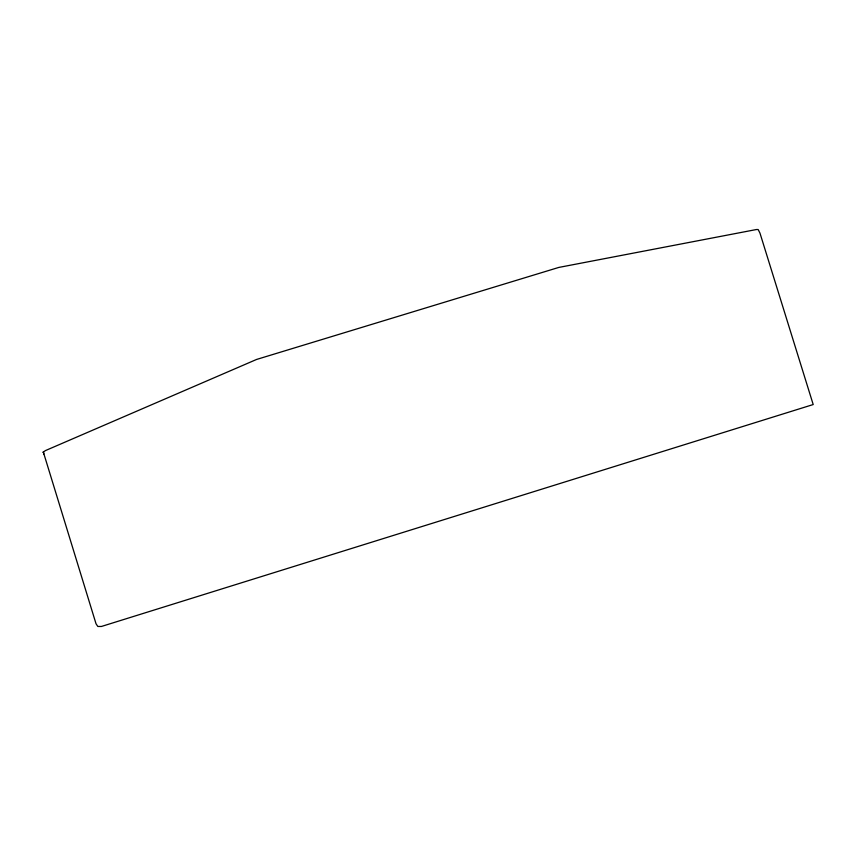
<?xml version="1.0" encoding="UTF-8"?>
<svg xmlns="http://www.w3.org/2000/svg" width="856" height="856" viewBox="0 0 856 856"><rect width="100%" height="100%" fill="white"/><g stroke="black" fill="none" stroke-linecap="round" stroke-linejoin="round"><path stroke-width="1.28" d="M43.699 453.263L96.022 623.757L97.83 626.464L101.436 626.464L813.2 404.546L759.978 233.142L758.17 229.536L756.372 229.536L558.808 267.425L256.597 359.445L45.507 450.556L42.8 452.353L43.699 452.353L43.699 454.161"/></g></svg>
